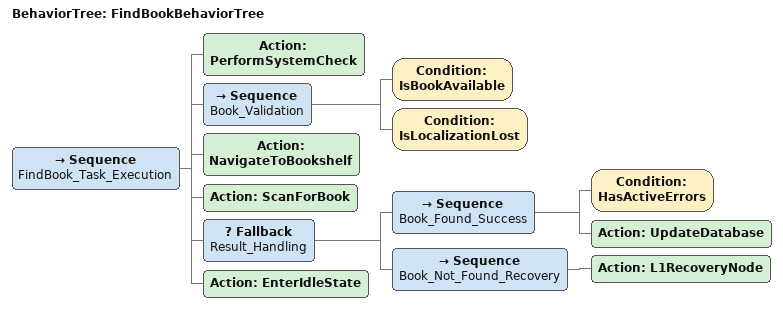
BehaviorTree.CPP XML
<?xml version="1.0"?>
<!-- FindBook Behavior Tree - Book finding task implementation -->
<root main_tree_to_execute="FindBookBehaviorTree" BTCPP_format="4">

    <BehaviorTree ID="FindBookBehaviorTree">
        <Sequence name="FindBook_Task_Execution">

            <!-- 1. Task initialization -->
            <Action ID="PerformSystemCheck" />

            <!-- 2. Book validation -->
            <Sequence name="Book_Validation">
                <Condition ID="IsBookAvailable" />
                <Condition ID="IsLocalizationLost" />
            </Sequence>

            <!-- 3. Navigation to target -->
            <Action ID="NavigateToBookshelf" />

            <!-- 4. Book scanning -->
            <Action ID="ScanForBook" />

            <!-- 5. Result handling -->
            <Fallback name="Result_Handling">

                <!-- Book found successfully -->
                <Sequence name="Book_Found_Success">
                    <Condition ID="HasActiveErrors" />
                    <Action ID="UpdateDatabase" />
                </Sequence>

                <!-- Book not found, try recovery -->
                <Sequence name="Book_Not_Found_Recovery">
                    <Action ID="L1RecoveryNode" />
                </Sequence>

            </Fallback>

            <!-- 6. Task completion -->
            <Action ID="EnterIdleState" />

        </Sequence>
    </BehaviorTree>

</root>
